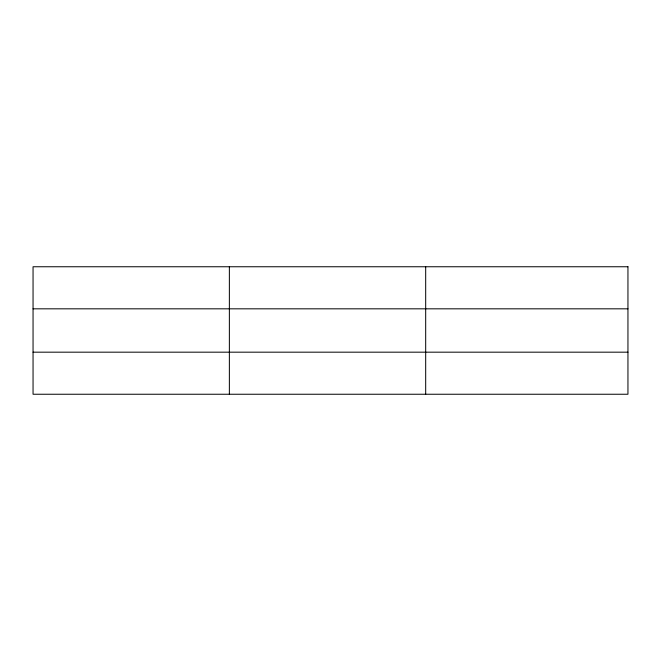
<?xml version="1.0" encoding="UTF-8"?>
<svg xmlns="http://www.w3.org/2000/svg" width="661" height="661" viewBox="0 0 661 661"><rect width="100%" height="100%" fill="white"/><g stroke="black" fill="none" stroke-linecap="round" stroke-linejoin="round"><path stroke-width="0.99" d="M229.367 266.755L229.367 394.245M425.684 266.755L425.684 394.245M33.05 308.827L627.95 308.827M33.05 352.173L627.95 352.173M627.95 266.755L627.95 394.245L33.05 394.245L33.05 266.755L627.95 266.755"/></g></svg>
